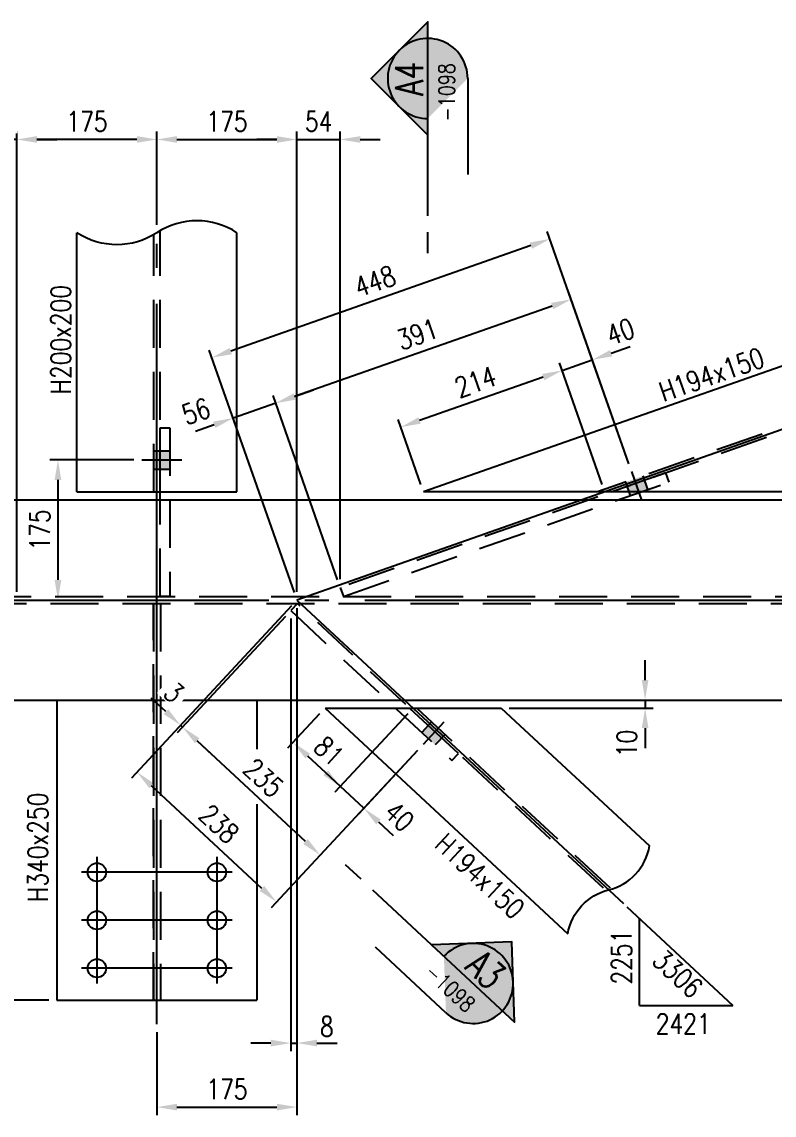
# Model space of a CAD drawing. Header units: millimetres. Extents: x 0 to 232280, y -26939 to 23794.
# Drawn here: x 96296 to 97236, y -23974 to -22609 of the extents above; entities that cross this region are included whole.
import ezdxf
from ezdxf.enums import TextEntityAlignment as Align

# ---------------------------------------------------------------- set-up
doc = ezdxf.new("R2010")
doc.units = ezdxf.units.MM
doc.header["$LTSCALE"] = 30
doc.linetypes.add('JNK-CENTER', pattern=[34, 30, -1.5, 1, -1.5])
doc.linetypes.add('JNK-HIDDEN', pattern=[3, 2, -1])
for name, color, linetype in [('CEN-R', 1, 'JNK-CENTER'), ('CON-C', 4, 'Continuous'), ('CON-G', 3, 'Continuous'), ('CON-W', 7, 'Continuous'), ('CON-Y', 2, 'Continuous'), ('Dim-W', 7, 'Continuous'), ('HID-Y', 2, 'JNK-HIDDEN'), ('TXT-Y', 2, 'Continuous')]:
    doc.layers.add(name, color=color, linetype=linetype)
doc.styles.add('SIMPLEX', font='simplex.shx', dxfattribs={"width": 0.8})
doc.dimstyles.new('DIM10', dxfattribs={"dimscale": 10, "dimtxt": 2.5, "dimasz": 2.5, "dimexe": 1, "dimexo": 1, "dimgap": 1, "dimtad": 1, "dimdec": 0, "dimdsep": 46, "dimtxsty": 'SIMPLEX', "dimcen": 0, "dimclrt": 2, "dimadec": 1, "dimazin": 2, "dimtfac": 1, "dimtdec": 0, "dimtix": 1, "dimtmove": 2, "dimatfit": 0, "dimfxl": 0.18, "dimtolj": 1, "dimtzin": 0, "dimarcsym": 0})
doc.dimstyles.new('DIM40', dxfattribs={"dimscale": 40, "dimtxt": 2.5, "dimasz": 2.5, "dimexe": 1, "dimexo": 1, "dimgap": 1, "dimtad": 1, "dimdec": 0, "dimdsep": 46, "dimtxsty": 'SIMPLEX', "dimcen": 0, "dimclrd": 7, "dimclre": 7, "dimclrt": 2, "dimadec": 1, "dimazin": 2, "dimtfac": 1, "dimtdec": 0, "dimtix": 1, "dimtmove": 2, "dimatfit": 2, "dimfxl": 1, "dimtolj": 1, "dimtzin": 0, "dimarcsym": 1})

# ---------------------------------------------------------------- blocks, each defined once
blk = doc.blocks.new('*D3316')
at = {"layer": 'DEFPOINTS', "color": 0, "transparency": 16777216}
for p in [(97008.7461023097, -23031.00311285475), (97057.70547807499, -23170.4509348865), (97024.27055725991, -23195.96771505342)]:
    blk.add_point(p, dxfattribs=at)
at = {"layer": 'Dim-W', "color": 7, "linetype": 'ByBlock', "lineweight": -2, "transparency": 16777216}
for p, q in [((97054.39277464882, -23161.01557606924), (97005.43339888354, -23021.56775403749)), ((97032.33449935284, -23022.72135428937), (97055.92289639598, -23014.43959572398)), ((97020.95785383377, -23186.53235623617), (96967.69196361452, -23034.81856774211)), ((96971.00466704067, -23044.25392655937), (97008.7461023097, -23031.00311285475)), ((96947.41626999753, -23052.53568512476), (96923.8278729544, -23060.81744369014))]:
    blk.add_line(p, q, dxfattribs=at)
at = {"layer": 'Dim-W', "color": 7, "transparency": 16777216}
blk.add_solid([(96946.0359769033, -23048.60428561757), (96948.79656309176, -23056.46708463194), (96971.00466704067, -23044.25392655937)], dxfattribs=at)
at = {"layer": 'Dim-W', "color": 2, "transparency": 16777216, "insert": (97043.84246435502, -22995.79490162119), "char_height": 25, "attachment_point": 5, "rotation": 19.34589825815614, "style": 'SIMPLEX', "bg_fill": 3, "box_fill_scale": 1.1, "bg_fill_color": 256, "bg_fill_true_color": 13158600, "bg_fill_transparency": 0}
blk.add_mtext('\\A1;40', dxfattribs=at)
at = {"layer": 'Dim-W', "color": 7, "transparency": 16777216}
blk.add_solid([(97030.95420625861, -23018.78995478218), (97033.71479244708, -23026.65275379655), (97008.7461023097, -23031.00311285475)], dxfattribs=at)
blk = doc.blocks.new('*D3317')
at = {"layer": 'DEFPOINTS', "color": 0, "transparency": 16777216}
for p in [(96533.48964751636, -23028.28818548325), (97057.70547807499, -23170.4509348865), (96639.75879255406, -23330.9677150534)]:
    blk.add_point(p, dxfattribs=at)
at = {"layer": 'Dim-W', "color": 7, "linetype": 'ByBlock', "lineweight": -2, "transparency": 16777216}
for p, q in [((97054.39277464882, -23161.01557606924), (96952.4301440648, -22870.6020129606)), ((96932.15445044782, -22888.31913034324), (96557.07804455949, -23020.00642691786)), ((96636.4460891279, -23321.53235623614), (96530.1769440902, -23018.852826666))]:
    blk.add_line(p, q, dxfattribs=at)
at = {"layer": 'Dim-W', "color": 7, "transparency": 16777216}
for points in [[(96930.77415735359, -22884.38773083606), (96933.53474354206, -22892.25052985044), (96955.74284749095, -22880.03737177786)], [(96555.69775146525, -23016.07502741068), (96558.45833765372, -23023.93782642506), (96533.48964751636, -23028.28818548325)]]:
    blk.add_solid(points, dxfattribs=at)
at = {"layer": 'Dim-W', "color": 2, "transparency": 16777216, "insert": (96737.1626647948, -22932.93322129173), "char_height": 25, "attachment_point": 5, "rotation": 19.34589825815614, "style": 'SIMPLEX', "bg_fill": 3, "box_fill_scale": 1.1, "bg_fill_color": 256, "bg_fill_true_color": 13158600, "bg_fill_transparency": 0}
blk.add_mtext('\\A1;448', dxfattribs=at)
blk = doc.blocks.new('*D3318')
at = {"layer": 'DEFPOINTS', "color": 0, "transparency": 16777216}
for p in [(96613.11951674304, -23085.11801779535), (97057.70547807499, -23170.4509348865), (96693.88084539937, -23315.14528447267)]:
    blk.add_point(p, dxfattribs=at)
at = {"layer": 'Dim-W', "color": 7, "linetype": 'ByBlock', "lineweight": -2, "transparency": 16777216}
for p, q in [((97054.39277464882, -23161.01557606924), (96978.93177147405, -22946.0848834987)), ((96958.65607785707, -22963.80200088134), (96636.70791378617, -23076.83625922997)), ((96690.56814197321, -23305.70992565542), (96609.80681331689, -23075.6826589781))]:
    blk.add_line(p, q, dxfattribs=at)
at = {"layer": 'Dim-W', "color": 7, "transparency": 16777216}
for points in [[(96957.27578476284, -22959.87060137415), (96960.0363709513, -22967.73340038853), (96982.2444749002, -22955.52024231595)], [(96635.32762069194, -23072.90485972278), (96638.0882068804, -23080.76765873716), (96613.11951674304, -23085.11801779535)]]:
    blk.add_solid(points, dxfattribs=at)
at = {"layer": 'Dim-W', "color": 2, "transparency": 16777216, "insert": (96790.22841311278, -22999.08957271684), "char_height": 25, "attachment_point": 5, "rotation": 19.34589825815614, "style": 'SIMPLEX', "bg_fill": 3, "box_fill_scale": 1.1, "bg_fill_color": 256, "bg_fill_true_color": 13158600, "bg_fill_transparency": 0}
blk.add_mtext('\\A1;391', dxfattribs=at)
blk = doc.blocks.new('*D3319')
at = {"layer": 'DEFPOINTS', "color": 0, "transparency": 16777216}
for p in [(96613.11951674352, -23085.11801779521), (96559.991274926, -23103.77105602111), (96559.991274926, -23103.77105602113)]:
    blk.add_point(p, dxfattribs=at)
at = {"layer": 'Dim-W', "color": 7, "linetype": 'ByBlock', "lineweight": -2, "transparency": 16777216}
for p, q in [((96636.70791378662, -23076.83625922974), (96660.29631082976, -23068.55450066436)), ((96613.11951674349, -23085.11801779512), (96559.991274926, -23103.77105602113)), ((96536.40287788287, -23112.05281458652), (96512.81448083972, -23120.3345731519))]:
    blk.add_line(p, q, dxfattribs=at)
at = {"layer": 'Dim-W', "color": 7, "transparency": 16777216}
blk.add_solid([(96635.3276206924, -23072.90485972256), (96638.08820688086, -23080.76765873693), (96613.11951674349, -23085.11801779512)], dxfattribs=at)
at = {"layer": 'Dim-W', "color": 2, "transparency": 16777216, "insert": (96513.5846819487, -23095.50788289962), "char_height": 25, "attachment_point": 5, "rotation": 19.34589825815614, "style": 'SIMPLEX', "bg_fill": 3, "box_fill_scale": 1.1, "bg_fill_color": 256, "bg_fill_true_color": 13158600, "bg_fill_transparency": 0}
blk.add_mtext('\\A1;56', dxfattribs=at)
at = {"layer": 'Dim-W', "color": 7, "transparency": 16777216}
blk.add_solid([(96535.02258478865, -23108.12141507933), (96537.7831709771, -23115.9842140937), (96559.991274926, -23103.77105602113)], dxfattribs=at)
blk = doc.blocks.new('*D3320')
at = {"layer": 'DEFPOINTS', "color": 0, "transparency": 16777216}
for p in [(96971.00466704095, -23044.2539265592), (96769.44875207078, -23115.01911768877), (96797.86936659386, -23195.96771505342)]:
    blk.add_point(p, dxfattribs=at)
at = {"layer": 'Dim-W', "color": 7, "linetype": 'ByBlock', "lineweight": -2, "transparency": 16777216}
for p, q in [((96967.69196361481, -23034.81856774195), (96967.69196361466, -23034.81856774155)), ((96947.41626999767, -23052.53568512419), (96793.03714911392, -23106.73735912338)), ((96794.5566631677, -23186.53235623617), (96766.13604864462, -23105.58375887151))]:
    blk.add_line(p, q, dxfattribs=at)
at = {"layer": 'Dim-W', "color": 7, "transparency": 16777216}
for points in [[(96946.03597690344, -23048.60428561701), (96948.7965630919, -23056.46708463139), (96971.00466704082, -23044.25392655881)], [(96791.65685601969, -23102.8059596162), (96794.41744220816, -23110.66875863058), (96769.44875207078, -23115.01911768877)]]:
    blk.add_solid(points, dxfattribs=at)
at = {"layer": 'Dim-W', "color": 2, "transparency": 16777216, "insert": (96862.77312684697, -23058.40696478497), "char_height": 25, "attachment_point": 5, "rotation": 19.34589825815614, "style": 'SIMPLEX', "bg_fill": 3, "box_fill_scale": 1.1, "bg_fill_color": 256, "bg_fill_true_color": 13158600, "bg_fill_transparency": 0}
blk.add_mtext('\\A1;214', dxfattribs=at)
blk = doc.blocks.new('*D3240')
at = {"layer": 'DEFPOINTS', "color": 0, "transparency": 16777216}
for p in [(95704.61562257164, -23330.9677150533), (95544.65086477238, -23830.96771505341), (96339.75879255406, -23830.96771505341)]:
    blk.add_point(p, dxfattribs=at)
at = {"layer": 'Dim-W', "color": 7, "linetype": 'ByBlock', "lineweight": -2, "transparency": 16777216}
for p, q in [((95694.61562257164, -23330.9677150533), (95534.65086477238, -23330.9677150533)), ((95544.65086477238, -23355.9677150533), (95544.65086477238, -23805.96771505341)), ((96329.75879255406, -23830.96771505341), (95534.65086477238, -23830.96771505341))]:
    blk.add_line(p, q, dxfattribs=at)
at = {"layer": 'Dim-W', "color": 7, "transparency": 16777216}
for points in [[(95540.48419810571, -23355.9677150533), (95548.81753143905, -23355.9677150533), (95544.65086477238, -23330.9677150533)], [(95540.48419810571, -23805.96771505341), (95548.81753143905, -23805.96771505341), (95544.65086477238, -23830.96771505341)]]:
    blk.add_solid(points, dxfattribs=at)
at = {"layer": 'Dim-W', "color": 2, "transparency": 16777216, "insert": (95522.15086477238, -23580.96771505334), "char_height": 25, "attachment_point": 5, "rotation": 90, "style": 'SIMPLEX', "bg_fill": 3, "box_fill_scale": 1.1, "bg_fill_color": 256, "bg_fill_true_color": 13158600, "bg_fill_transparency": 0}
blk.add_mtext('\\A1;500', dxfattribs=at)
blk = doc.blocks.new('*D3241')
at = {"layer": 'DEFPOINTS', "color": 0, "transparency": 16777216}
for p in [(96289.75879255414, -22755.74618091188), (96464.75879255409, -22872.20044934997), (96289.75879255414, -23330.96771505337)]:
    blk.add_point(p, dxfattribs=at)
at = {"layer": 'Dim-W', "color": 7, "linetype": 'ByBlock', "lineweight": -2, "transparency": 16777216}
for p, q in [((96289.75879255414, -23320.96771505337), (96289.75879255414, -22745.74618091188)), ((96464.75879255409, -22862.20044934997), (96464.75879255409, -22745.74618091188)), ((96439.75879255409, -22755.74618091188), (96314.75879255414, -22755.74618091188))]:
    blk.add_line(p, q, dxfattribs=at)
at = {"layer": 'Dim-W', "color": 7, "transparency": 16777216}
for points in [[(96314.75879255414, -22751.57951424521), (96314.75879255414, -22759.91284757855), (96289.75879255414, -22755.74618091188)], [(96439.75879255409, -22751.57951424521), (96439.75879255409, -22759.91284757855), (96464.75879255409, -22755.74618091188)]]:
    blk.add_solid(points, dxfattribs=at)
at = {"layer": 'Dim-W', "color": 2, "transparency": 16777216, "insert": (96377.25879255412, -22733.24618091188), "char_height": 25, "attachment_point": 5, "style": 'SIMPLEX', "bg_fill": 3, "box_fill_scale": 1.1, "bg_fill_color": 256, "bg_fill_true_color": 13158600, "bg_fill_transparency": 0}
blk.add_mtext('\\A1;175', dxfattribs=at)
blk = doc.blocks.new('*D3242')
at = {"layer": 'DEFPOINTS', "color": 0, "transparency": 16777216}
for p in [(96464.75879255409, -22755.74618091188), (96639.758792554, -22755.74618091188), (96639.758792554, -23330.96771505338)]:
    blk.add_point(p, dxfattribs=at)
at = {"layer": 'Dim-W', "color": 7, "linetype": 'ByBlock', "lineweight": -2, "transparency": 16777216}
for p, q in [((96639.758792554, -23320.96771505338), (96639.758792554, -22745.74618091188)), ((96489.75879255409, -22755.74618091188), (96614.758792554, -22755.74618091188))]:
    blk.add_line(p, q, dxfattribs=at)
at = {"layer": 'Dim-W', "color": 7, "transparency": 16777216}
for points in [[(96489.75879255409, -22751.57951424521), (96489.75879255409, -22759.91284757855), (96464.75879255409, -22755.74618091188)], [(96614.758792554, -22751.57951424521), (96614.758792554, -22759.91284757855), (96639.758792554, -22755.74618091188)]]:
    blk.add_solid(points, dxfattribs=at)
at = {"layer": 'Dim-W', "color": 2, "transparency": 16777216, "insert": (96552.25879255404, -22733.24618091188), "char_height": 25, "attachment_point": 5, "style": 'SIMPLEX', "bg_fill": 3, "box_fill_scale": 1.1, "bg_fill_color": 256, "bg_fill_true_color": 13158600, "bg_fill_transparency": 0}
blk.add_mtext('\\A1;175', dxfattribs=at)
blk = doc.blocks.new('*D3243')
at = {"layer": 'DEFPOINTS', "color": 0, "transparency": 16777216}
for p in [(96639.758792554, -22755.74618091188), (96693.88084539934, -22755.74618091188), (96693.88084539934, -23315.14528447266)]:
    blk.add_point(p, dxfattribs=at)
at = {"layer": 'Dim-W', "color": 7, "linetype": 'ByBlock', "lineweight": -2, "transparency": 16777216}
for p, q in [((96693.88084539934, -23305.14528447266), (96693.88084539934, -22745.74618091188)), ((96614.758792554, -22755.74618091188), (96589.758792554, -22755.74618091188)), ((96639.758792554, -22755.74618091188), (96693.88084539934, -22755.74618091188)), ((96718.88084539934, -22755.74618091188), (96743.88084539934, -22755.74618091188))]:
    blk.add_line(p, q, dxfattribs=at)
at = {"layer": 'Dim-W', "color": 7, "transparency": 16777216}
for points in [[(96614.758792554, -22751.57951424521), (96614.758792554, -22759.91284757855), (96639.758792554, -22755.74618091188)], [(96718.88084539934, -22751.57951424521), (96718.88084539934, -22759.91284757855), (96693.88084539934, -22755.74618091188)]]:
    blk.add_solid(points, dxfattribs=at)
at = {"layer": 'Dim-W', "color": 2, "transparency": 16777216, "insert": (96666.81981897667, -22733.24618091188), "char_height": 25, "attachment_point": 5, "style": 'SIMPLEX', "bg_fill": 3, "box_fill_scale": 1.1, "bg_fill_color": 256, "bg_fill_true_color": 13158600, "bg_fill_transparency": 0}
blk.add_mtext('\\A1;54', dxfattribs=at)
blk = doc.blocks.new('*D3244')
at = {"layer": 'DEFPOINTS', "color": 0, "transparency": 16777216}
for p in [(96251.16854041535, -22755.74618091188), (96289.75879255414, -22755.74618091188), (96251.16854041535, -23315.66192443625)]:
    blk.add_point(p, dxfattribs=at)
at = {"layer": 'Dim-W', "color": 7, "linetype": 'ByBlock', "lineweight": -2, "transparency": 16777216}
for p, q in [((96251.16854041535, -23305.66192443625), (96251.16854041535, -22745.74618091188)), ((96226.16854041535, -22755.74618091188), (96201.16854041535, -22755.74618091188)), ((96289.75879255414, -22755.74618091188), (96251.16854041535, -22755.74618091188)), ((96314.75879255414, -22755.74618091188), (96339.75879255414, -22755.74618091188))]:
    blk.add_line(p, q, dxfattribs=at)
at = {"layer": 'Dim-W', "color": 7, "transparency": 16777216}
for points in [[(96226.16854041535, -22751.57951424521), (96226.16854041535, -22759.91284757855), (96251.16854041535, -22755.74618091188)], [(96314.75879255414, -22751.57951424521), (96314.75879255414, -22759.91284757855), (96289.75879255414, -22755.74618091188)]]:
    blk.add_solid(points, dxfattribs=at)
at = {"layer": 'Dim-W', "color": 2, "transparency": 16777216, "insert": (96270.46366648475, -22733.24618091188), "char_height": 25, "attachment_point": 5, "style": 'SIMPLEX', "bg_fill": 3, "box_fill_scale": 1.1, "bg_fill_color": 256, "bg_fill_true_color": 13158600, "bg_fill_transparency": 0}
blk.add_mtext('\\A1;39', dxfattribs=at)
blk = doc.blocks.new('*D3245')
at = {"layer": 'DEFPOINTS', "color": 0, "transparency": 16777216}
for p in [(96784.95426123467, -23465.9677150534), (96797.22515873652, -23511.51357188471), (96693.95923197042, -23563.83487002826)]:
    blk.add_point(p, dxfattribs=at)
at = {"layer": 'Dim-W', "color": 7, "linetype": 'ByBlock', "lineweight": -2, "transparency": 16777216}
for p, q in [((96778.14499455733, -23473.29123110219), (96687.1499652931, -23571.15838607705)), ((96790.41589205919, -23518.8370879335), (96716.44402948825, -23598.39545278643)), ((96693.95923197042, -23563.83487002826), (96675.65044184847, -23546.8117033349)), ((96723.25329616558, -23591.07193673764), (96693.95923197042, -23563.83487002826)), ((96741.56208628755, -23608.09510343099), (96759.87087640952, -23625.11827012435))]:
    blk.add_line(p, q, dxfattribs=at)
at = {"layer": 'Dim-W', "color": 2, "transparency": 16777216, "insert": (96767.50216614656, -23601.4969614893), "char_height": 25, "attachment_point": 5, "rotation": 317.0839013647125, "style": 'SIMPLEX', "bg_fill": 3, "box_fill_scale": 1.1, "bg_fill_color": 256, "bg_fill_true_color": 13158600, "bg_fill_transparency": 0}
blk.add_mtext('\\A1;40', dxfattribs=at)
at = {"layer": 'Dim-W', "color": 7, "transparency": 16777216}
blk.add_solid([(96744.39928073646, -23605.04363841067), (96738.72489183866, -23611.14656845132), (96723.25329616558, -23591.07193673764)], dxfattribs=at)
blk = doc.blocks.new('_None')
blk = doc.blocks.new('*D3246')
at = {"layer": 'DEFPOINTS', "color": 0, "transparency": 16777216}
for p in [(96639.75879255403, -23330.96771505341), (96797.22515873652, -23511.51357188471), (96439.81549645237, -23546.01112680881)]:
    blk.add_point(p, dxfattribs=at)
at = {"layer": 'Dim-W', "color": 7, "linetype": 'ByBlock', "lineweight": -2, "transparency": 16777216}
for p, q in [((96632.9495258767, -23338.2912311022), (96433.00622977503, -23553.33464285759)), ((96790.41589205919, -23518.8370879335), (96607.49576265071, -23715.5717095671)), ((96595.99623920607, -23691.22502682496), (96458.12428657434, -23563.03429350216))]:
    blk.add_line(p, q, dxfattribs=at)
at = {"layer": 'Dim-W', "color": 7, "transparency": 16777216}
for points in [[(96460.96148102323, -23559.98282848184), (96455.28709212545, -23566.08575852249), (96439.81549645237, -23546.01112680881)], [(96598.83343365497, -23688.17356180464), (96593.15904475718, -23694.27649184529), (96614.30502932804, -23708.24819351832)]]:
    blk.add_solid(points, dxfattribs=at)
at = {"layer": 'Dim-W', "color": 2, "transparency": 16777216, "insert": (96542.38111291423, -23610.65174905379), "char_height": 25, "attachment_point": 5, "rotation": 317.0839013647125, "style": 'SIMPLEX', "bg_fill": 3, "box_fill_scale": 1.1, "bg_fill_color": 256, "bg_fill_true_color": 13158600, "bg_fill_transparency": 0}
blk.add_mtext('\\A1;238', dxfattribs=at)
blk = doc.blocks.new('*D3247')
at = {"layer": 'DEFPOINTS', "color": 0, "transparency": 16777216}
for p in [(96632.02176072734, -23344.25593431197), (96496.76649806034, -23489.72594360398), (96668.77916274697, -23649.66006512802)]:
    blk.add_point(p, dxfattribs=at)
at = {"layer": 'Dim-W', "color": 7, "linetype": 'ByBlock', "lineweight": -2, "transparency": 16777216}
for p, q in [((96625.21249405, -23351.57945036076), (96489.957231383, -23497.04945965277)), ((96650.4703726249, -23632.63689843478), (96515.0752881823, -23506.74911029734)), ((96661.96989606963, -23656.98358117681), (96661.96989606952, -23656.98358117692))]:
    blk.add_line(p, q, dxfattribs=at)
at = {"layer": 'Dim-W', "color": 7, "transparency": 16777216}
for points in [[(96517.91248263119, -23503.69764527701), (96512.23809373341, -23509.80057531766), (96496.76649806034, -23489.72594360398)], [(96653.30756707379, -23629.58543341445), (96647.63317817601, -23635.6883634551), (96668.77916274685, -23649.66006512813)]]:
    blk.add_solid(points, dxfattribs=at)
at = {"layer": 'Dim-W', "color": 2, "transparency": 16777216, "insert": (96598.09368042763, -23553.21509325629), "char_height": 25, "attachment_point": 5, "rotation": 317.0839013647125, "style": 'SIMPLEX', "bg_fill": 3, "box_fill_scale": 1.1, "bg_fill_color": 256, "bg_fill_true_color": 13158600, "bg_fill_transparency": 0}
blk.add_mtext('\\A1;235', dxfattribs=at)
blk = doc.blocks.new('*D3248')
at = {"layer": 'DEFPOINTS', "color": 0, "transparency": 16777216}
for p in [(96494.28962987117, -23487.42299841867), (96494.28962987117, -23487.42299841867), (96496.76649806043, -23489.72594360411)]:
    blk.add_point(p, dxfattribs=at)
at = {"layer": 'Dim-W', "color": 7, "linetype": 'ByBlock', "lineweight": -2, "transparency": 16777216}
for p, q in [((96475.98083974922, -23470.39983172531), (96457.67204962723, -23453.37666503195)), ((96496.76649806043, -23489.72594360413), (96494.28962987117, -23487.42299841867)), ((96515.07528818239, -23506.74911029748), (96533.38407830436, -23523.77227699084))]:
    blk.add_line(p, q, dxfattribs=at)
at = {"layer": 'Dim-W', "color": 7, "transparency": 16777216}
blk.add_solid([(96517.91248263128, -23503.69764527716), (96512.2380937335, -23509.80057531781), (96496.76649806043, -23489.72594360413)], dxfattribs=at)
at = {"layer": 'Dim-W', "color": 2, "transparency": 16777216, "insert": (96485.95320775396, -23446.30549232408), "char_height": 25, "attachment_point": 5, "rotation": 317.0839013647125, "style": 'SIMPLEX', "bg_fill": 3, "box_fill_scale": 1.1, "bg_fill_color": 256, "bg_fill_true_color": 13158600, "bg_fill_transparency": 0}
blk.add_mtext('\\A1;3', dxfattribs=at)
at = {"layer": 'Dim-W', "color": 7, "transparency": 16777216}
blk.add_solid([(96478.8180341981, -23467.34836670498), (96473.14364530033, -23473.45129674563), (96494.28962987117, -23487.42299841867)], dxfattribs=at)
blk = doc.blocks.new('*D3249')
at = {"layer": 'DEFPOINTS', "color": 0, "transparency": 16777216}
for p in [(96674.81024198275, -23465.96771505342), (96634.88471279855, -23508.90849966239), (96693.95923197054, -23563.83487002832)]:
    blk.add_point(p, dxfattribs=at)
at = {"layer": 'Dim-W', "color": 7, "linetype": 'ByBlock', "lineweight": -2, "transparency": 16777216}
for p, q in [((96668.0009753054, -23473.29123110221), (96628.0754461212, -23516.23201571118)), ((96675.6504418485, -23546.81170333506), (96653.19350292052, -23525.93166635574)), ((96687.14996529321, -23571.15838607711), (96687.14996529312, -23571.15838607721))]:
    blk.add_line(p, q, dxfattribs=at)
at = {"layer": 'Dim-W', "color": 7, "transparency": 16777216}
for points in [[(96656.03069736941, -23522.88020133541), (96650.35630847163, -23528.98313137607), (96634.88471279855, -23508.90849966239)], [(96678.48763629739, -23543.76023831474), (96672.81324739961, -23549.86316835539), (96693.95923197045, -23563.83487002842)]]:
    blk.add_solid(points, dxfattribs=at)
at = {"layer": 'Dim-W', "color": 2, "transparency": 16777216, "insert": (96679.74282240853, -23519.89377373563), "char_height": 25, "attachment_point": 5, "rotation": 317.0839013647125, "style": 'SIMPLEX', "bg_fill": 3, "box_fill_scale": 1.1, "bg_fill_color": 256, "bg_fill_true_color": 13158600, "bg_fill_transparency": 0}
blk.add_mtext('\\A1;81', dxfattribs=at)
blk = doc.blocks.new('*D3250')
at = {"layer": 'DEFPOINTS', "color": 0, "transparency": 16777216}
for p in [(97074.7547040547, -23455.9677150534), (96895.09828048668, -23465.9677150534), (97074.7547040547, -23465.9677150534)]:
    blk.add_point(p, dxfattribs=at)
at = {"layer": 'Dim-W', "color": 7, "linetype": 'ByBlock', "lineweight": -2, "transparency": 16777216}
for p, q in [((97074.7547040547, -23430.9677150534), (97074.7547040547, -23405.9677150534)), ((97074.7547040547, -23455.9677150534), (97074.7547040547, -23465.9677150534)), ((96905.09828048668, -23465.9677150534), (97084.7547040547, -23465.9677150534)), ((97074.7547040547, -23490.9677150534), (97074.7547040547, -23515.9677150534))]:
    blk.add_line(p, q, dxfattribs=at)
at = {"layer": 'Dim-W', "color": 7, "transparency": 16777216}
blk.add_solid([(97070.58803738804, -23430.9677150534), (97078.92137072138, -23430.9677150534), (97074.7547040547, -23455.9677150534)], dxfattribs=at)
at = {"layer": 'Dim-W', "color": 2, "transparency": 16777216, "insert": (97051.87849689476, -23510.11928845684), "char_height": 25, "attachment_point": 5, "rotation": 90, "style": 'SIMPLEX', "bg_fill": 3, "box_fill_scale": 1.1, "bg_fill_color": 256, "bg_fill_true_color": 13158600, "bg_fill_transparency": 0}
blk.add_mtext('\\A1;10', dxfattribs=at)
at = {"layer": 'Dim-W', "color": 7, "transparency": 16777216}
blk.add_solid([(97070.58803738804, -23490.9677150534), (97078.92137072138, -23490.9677150534), (97074.7547040547, -23465.9677150534)], dxfattribs=at)
blk = doc.blocks.new('*D3251')
at = {"layer": 'DEFPOINTS', "color": 0, "transparency": 16777216}
for p in [(96639.75879255403, -23330.9677150534), (96464.75879255412, -23860.96771505338), (96639.75879255403, -23964.3958095528)]:
    blk.add_point(p, dxfattribs=at)
at = {"layer": 'Dim-W', "color": 7, "linetype": 'ByBlock', "lineweight": -2, "transparency": 16777216}
for p, q in [((96639.75879255403, -23340.9677150534), (96639.75879255403, -23974.3958095528)), ((96464.75879255412, -23870.96771505338), (96464.75879255412, -23974.3958095528)), ((96489.75879255412, -23964.3958095528), (96614.75879255403, -23964.3958095528))]:
    blk.add_line(p, q, dxfattribs=at)
at = {"layer": 'Dim-W', "color": 7, "transparency": 16777216}
for points in [[(96489.75879255412, -23960.22914288614), (96489.75879255412, -23968.56247621947), (96464.75879255412, -23964.3958095528)], [(96614.75879255403, -23960.22914288614), (96614.75879255403, -23968.56247621947), (96639.75879255403, -23964.3958095528)]]:
    blk.add_solid(points, dxfattribs=at)
at = {"layer": 'Dim-W', "color": 2, "transparency": 16777216, "insert": (96552.25879255407, -23941.8958095528), "char_height": 25, "attachment_point": 5, "style": 'SIMPLEX', "bg_fill": 3, "box_fill_scale": 1.1, "bg_fill_color": 256, "bg_fill_true_color": 13158600, "bg_fill_transparency": 0}
blk.add_mtext('\\A1;175', dxfattribs=at)
blk = doc.blocks.new('*D3252')
at = {"layer": 'DEFPOINTS', "color": 0, "transparency": 16777216}
for p in [(96632.02176072734, -23344.25593431197), (96639.75879255403, -23884.3958095528), (96639.75879255403, -23884.3958095528)]:
    blk.add_point(p, dxfattribs=at)
at = {"layer": 'Dim-W', "color": 7, "linetype": 'ByBlock', "lineweight": -2, "transparency": 16777216}
for p, q in [((96632.02176072734, -23354.25593431197), (96632.02176072734, -23894.3958095528)), ((96607.02176072734, -23884.3958095528), (96582.02176072734, -23884.3958095528)), ((96632.02176072734, -23884.3958095528), (96639.75879255403, -23884.3958095528)), ((96664.75879255403, -23884.3958095528), (96689.75879255403, -23884.3958095528))]:
    blk.add_line(p, q, dxfattribs=at)
at = {"layer": 'Dim-W', "color": 7, "transparency": 16777216}
blk.add_solid([(96607.02176072734, -23880.22914288614), (96607.02176072734, -23888.56247621947), (96632.02176072734, -23884.3958095528)], dxfattribs=at)
at = {"layer": 'Dim-W', "color": 2, "transparency": 16777216, "insert": (96677.04764189609, -23863.71015948774), "char_height": 25, "attachment_point": 5, "style": 'SIMPLEX', "bg_fill": 3, "box_fill_scale": 1.1, "bg_fill_color": 256, "bg_fill_true_color": 13158600, "bg_fill_transparency": 0}
blk.add_mtext('\\A1;8', dxfattribs=at)
at = {"layer": 'Dim-W', "color": 7, "transparency": 16777216}
blk.add_solid([(96664.75879255403, -23880.22914288614), (96664.75879255403, -23888.56247621947), (96639.75879255403, -23884.3958095528)], dxfattribs=at)
blk = doc.blocks.new('*D3260')
at = {"layer": 'DEFPOINTS', "color": 0, "transparency": 16777216}
for p in [(96445.75879233016, -23155.96771505269), (96341.0657783942, -23330.9677150534), (96341.0657783942, -23330.9677150534)]:
    blk.add_point(p, dxfattribs=at)
at = {"layer": 'Dim-W', "color": 0, "lineweight": -2, "transparency": 16777216}
for p, q in [((96435.75879233016, -23155.96771505269), (96331.0657783942, -23155.96771505269)), ((96341.0657783942, -23180.96771505269), (96341.0657783942, -23305.9677150534))]:
    blk.add_line(p, q, dxfattribs=at)
at = {"layer": 'Dim-W', "color": 0, "transparency": 16777216}
for points in [[(96336.89911172753, -23180.96771505269), (96345.23244506087, -23180.96771505269), (96341.0657783942, -23155.96771505269)], [(96336.89911172753, -23305.9677150534), (96345.23244506087, -23305.9677150534), (96341.0657783942, -23330.9677150534)]]:
    blk.add_solid(points, dxfattribs=at)
at = {"layer": 'Dim-W', "color": 2, "transparency": 16777216, "insert": (96318.5657783942, -23243.46771505303), "char_height": 25, "attachment_point": 5, "rotation": 90, "style": 'SIMPLEX', "bg_fill": 3, "box_fill_scale": 1.1, "bg_fill_color": 256, "bg_fill_true_color": 13158600, "bg_fill_transparency": 0}
blk.add_mtext('\\A1;175', dxfattribs=at)
blk = doc.blocks.new('SECMARK1')
at = {"layer": 'CON-Y'}
h = blk.add_hatch(color=256, dxfattribs=at)
edge = h.paths.add_edge_path()
edge.add_line((21.82666666666668, 7.071067811865485), (18.29113276073393, 3.535533905932776))
edge.add_arc((21.82666666666668, 4.707345624410664e-14), 5.000000000000002, 44.99999999999977, 135.0000000000001, ccw=False)
edge.add_line((25.36220057259943, 3.535533905932773), (21.82666666666668, 7.071067811865485))
h = blk.add_hatch(color=256, dxfattribs=at)
edge = h.paths.add_edge_path()
edge.add_line((14.75559885480128, 4.707345624410664e-14), (16.82666666666668, 1.689559442740931e-14))
edge.add_arc((21.82666666666668, 4.618527782440651e-14), 5, 135.0000000000001, 180.0000000000003, ccw=False)
edge.add_line((18.29113276073393, 3.535533905932776), (14.75559885480128, 4.707345624410664e-14))
edge = h.paths.add_edge_path()
edge.add_arc((21.82666666666668, 4.736951571734001e-14), 5, 270, 540.0000000000005)
h = blk.add_hatch(color=256, dxfattribs=at)
edge = h.paths.add_edge_path()
edge.add_line((26.82666666666668, 4.332076805060308e-14), (28.89773447853207, 4.736951571734001e-14))
edge.add_line((28.89773447853207, 4.736951571734001e-14), (25.36220057259943, 3.535533905932773))
edge.add_arc((21.82666666666668, 4.951594689828198e-14), 5, -1.1368683772161603e-13, 44.999999999999716, ccw=False)
at = {"layer": 'CON-C'}
blk.add_line((0, 0), (2.633333333333307, 0), dxfattribs=at)
blk.add_lwpolyline([(4.666666666666639, 0), (28.89773447853207, 4.736951571734001e-14), (21.82666666666668, 7.071067811865485), (14.75559885480128, 4.736951571734001e-14)], dxfattribs=at)
at = {"layer": 'CON-Y'}
blk.add_line((21.82666666666668, -4.999999999999953), (9.823333333333341, -4.999999999999953), dxfattribs=at)
blk.add_arc((21.82666666666668, 4.736951571734001e-14), 5, 270, 180.0000000000004, dxfattribs=at)
at = {"layer": 'CON-C', "style": 'SIMPLEX', "width": 0.8}
blk.add_attdef('TAG', text='', height=3.5, dxfattribs=at).set_placement((21.80333333333334, 0.5800000000000568), align=Align.CENTER)
at = {"layer": 'CON-Y', "style": 'SIMPLEX', "width": 0.8}
blk.add_attdef('H0000-0000', text='', height=2, dxfattribs=at).set_placement((24.66333333333334, -3.379999999999943), align=Align.RIGHT)

msp = doc.modelspace()

# ---------------------------------------------------------------- hatches: boundary and pattern name
at = {"layer": 'CON-W'}
h = msp.add_hatch(color=256, dxfattribs=at)
h.paths.add_polyline_path([(96468.75879233016, -23167.96771505269), (96480.75879233016, -23167.96771505269), (96480.75879233016, -23155.96771505269), (96468.75879233016, -23155.96771505269)])
h.paths.add_polyline_path([(96464.75879231279, -23167.96771505269), (96468.75879233016, -23167.96771505269), (96468.75879233016, -23155.96771505269), (96464.75879230537, -23155.96771505268)])
h.paths.add_polyline_path([(96460.75879233019, -23167.96771505269), (96464.75879231279, -23167.96771505269), (96464.75879230534, -23155.96771505269), (96460.75879233019, -23155.96771505269)])
h.paths.add_polyline_path([(96460.75879233019, -23155.96771505269), (96464.75879230537, -23155.96771505269), (96464.75879229855, -23144.96771505269), (96460.75879233019, -23144.96771505269)])
h.paths.add_polyline_path([(96464.75879230534, -23155.96771505269), (96468.75879233016, -23155.96771505269), (96468.75879233016, -23144.96771505269), (96464.75879229853, -23144.96771505269)])
h.paths.add_polyline_path([(96468.75879233016, -23155.96771505269), (96480.75879233016, -23155.96771505269), (96480.75879233016, -23144.96771505269), (96468.75879233016, -23144.96771505269)])
at = {"layer": 'Dim-W'}
h = msp.add_hatch(color=256, dxfattribs=at)
h.paths.add_polyline_path([(96807.86906197693, -23483.17707026916), (96805.82628197374, -23485.3741250838), (96814.24832542983, -23493.20478176273), (96816.29110543305, -23491.0077269481)])
h.paths.add_polyline_path([(96816.29110543305, -23491.0077269481), (96814.24832542983, -23493.20478176273), (96822.67036888594, -23501.03543844166), (96824.71314888913, -23498.83838362702)])
h.paths.add_polyline_path([(96820.62758888275, -23503.2324932563), (96822.67036888594, -23501.03543844166), (96814.24832542983, -23493.20478176273), (96812.20554542664, -23495.40183657737)])
h.paths.add_polyline_path([(96812.20554542664, -23495.40183657737), (96814.24832542983, -23493.20478176273), (96805.82628197374, -23485.3741250838), (96803.78350197052, -23487.57117989843)])
h.paths.add_polyline_path([(96804.03442541385, -23504.1900558359), (96812.20554542664, -23495.40183657737), (96803.78350197052, -23487.57117989843), (96795.61238195773, -23496.35939915695)])
h.paths.add_polyline_path([(96804.03442541385, -23504.1900558359), (96812.45646886999, -23512.02071251485), (96820.62758888275, -23503.2324932563), (96812.20554542664, -23495.40183657737)])

# ---------------------------------------------------------------- linework, layer by layer
at = {"layer": 'CEN-R'}
for p, q in [((96464.75879255412, -23860.96771505338), (96464.75879255412, -22872.20044935008)), ((97484.45640385582, -23034.39895437328), (96639.75879255406, -23330.96771505339)), ((96445.75879233016, -23155.96771505269), (96495.75879233016, -23155.96771505269)), ((96823.10037211035, -23483.68421089932), (96797.22515873652, -23511.51357188471)), ((96389.75879255417, -23651.80104838669), (96389.75879255417, -23810.13438172004)), ((96539.75879255417, -23651.80104838669), (96539.75879255417, -23810.13438172004)), ((96558.92545922086, -23670.96771505338), (96370.59212588752, -23670.96771505338)), ((96558.92545922086, -23730.96771505338), (96370.59212588752, -23730.96771505338)), ((96558.92545922086, -23790.96771505338), (96370.59212588752, -23790.96771505338))]:
    msp.add_line(p, q, dxfattribs=at)
at = {"layer": 'CON-G'}
for p, q in [((96364.75879255414, -23195.96771505344), (96364.75879255414, -22872.20044934995)), ((95704.61562257164, -23455.9677150534), (97383.40762281389, -23455.9677150534)), ((96339.75879255406, -23455.9677150534), (96339.75879255406, -23830.96771505341)), ((96589.75879255414, -23455.9677150534), (96589.75879255414, -23517.36661093424)), ((96674.81024198275, -23465.9677150534), (96895.09828048668, -23465.9677150534)), ((96674.81024198275, -23465.9677150534), (96978.10095997367, -23747.96168704744)), ((96895.09828048668, -23465.9677150534), (97080.23996013374, -23638.10894631549)), ((96589.75879255414, -23585.97545280966), (96589.75879255414, -23830.96771505341)), ((96339.75879255406, -23830.96771505338), (96589.75879255414, -23830.96771505338))]:
    msp.add_line(p, q, dxfattribs=at)
for centre in [(96389.75879255417, -23670.96771505338), (96539.75879255417, -23670.96771505338), (96389.75879255417, -23730.96771505338), (96539.75879255417, -23730.96771505338), (96389.75879255417, -23790.96771505338), (96539.75879255417, -23790.96771505338)]:
    msp.add_circle(centre, 11.5, dxfattribs=at)
at = {"layer": 'CON-W'}
for p, q in [((97052.01807891732, -23714.27860047412), (97184.4072160087, -23837.37151563013)), ((97067.71986659776, -23837.37151563013), (97067.71986659776, -23728.87782561609)), ((97067.71986659776, -23837.37151563013), (97184.4072160087, -23837.37151563013))]:
    msp.add_line(p, q, dxfattribs=at)
msp.add_lwpolyline([(96978.1009599737, -23747.96168704741, -0.2992863225903411), (97029.17046005375, -23693.03531668147, 0.2992863225907001), (97080.23996013374, -23638.10894631552)], format="xyb", dxfattribs=at)
at = {"layer": 'HID-Y'}
for p, q in [((96468.75879255414, -23195.96771505344), (96468.75879255414, -22869.71636096847)), ((96460.75879255414, -23195.96771505344), (96460.75879255414, -22874.68453773166)), ((96480.75879233016, -23144.96771505269), (96460.75879233016, -23144.96771505269)), ((96480.75879233016, -23167.96771505269), (96460.75879233016, -23167.96771505269)), ((96460.2587925542, -23830.96771505335), (96460.2587925542, -23335.4677150534)), ((96460.25879255417, -23335.4677150534), (96460.25879255417, -23830.9677150534)), ((96469.25879255414, -23335.4677150534), (96469.25879255414, -23830.9677150534)), ((96780.54850046462, -23465.9677150534), (97025.76326046581, -23693.96375997809)), ((96789.36002200475, -23465.9677150534), (97032.5776596416, -23692.10687338487)), ((96807.86906197693, -23483.17707026916), (96795.61238195773, -23496.35939915694)), ((96824.71314888913, -23498.83838362703), (96812.45646886999, -23512.02071251484))]:
    msp.add_line(p, q, dxfattribs=at)
msp.add_lwpolyline([(96480.75879233016, -23326.46771505344), (96468.75879233016, -23326.46771505344), (96468.75879233016, -23115.96771505269), (96480.75879233016, -23115.96771505269)], close=True, dxfattribs=at)

# ---------------------------------------------------------------- texts
at = {"layer": 'CON-Y', "style": 'SIMPLEX', "width": 0.8}
for s, rotation, p in [('2251', 90, (97057.91392949203, -23811.30238830444)), ('3306', 317.0839013648864, (97082.035408274, -23783.53458487935))]:
    msp.add_text(s, height=25, rotation=rotation, dxfattribs=at).set_placement(p)
msp.add_text('2421', height=25, dxfattribs=at).set_placement((97088.03401333731, -23872.80594719874))
at = {"layer": 'TXT-Y', "style": 'SIMPLEX', "width": 0.8}
for s, height, rotation, p in [('H200x200', 25, 90, (96357.10921620385, -23073.76084423243)), ('H194x150', 25, 19.3458982583228, (97097.6011787605, -23083.83334286909)), ('H194x150', 24.99999999999999, 317.0839013606362, (96809.77573255097, -23638.52834279788))]:
    msp.add_text(s, height=height, rotation=rotation, dxfattribs=at).set_placement(p)

# ---------------------------------------------------------------- next in the draw order: dimensions: what is measured, and where the dimension line sits
at = {"layer": 'Dim-W'}
dim = msp.add_linear_dim(base=(97008.7461023097, -23031.00311285475), p1=(97024.27055725991, -23195.96771505342), p2=(97057.70547807499, -23170.45093488649), angle=199.3458982581561, dimstyle='DIM40', override={"dimscale": 10, "dimtix": 0, "dimtfill": 1}, dxfattribs=at)
dim.commit()
dim.dimension.update_dxf_attribs({"geometry": '*D3316', "text_midpoint": (97043.84246435502, -22995.79490162119), "dimtype": 160})

# ---------------------------------------------------------------- next in the draw order: linework, layer by layer
at = {"layer": 'HID-Y'}
msp.add_line((97071.86884414099, -23176.07668476368), (97077.83171030806, -23193.06033063473), dxfattribs=at)

# ---------------------------------------------------------------- next in the draw order: dimensions: what is measured, and where the dimension line sits
at = {"layer": 'Dim-W'}
dim = msp.add_linear_dim(base=(96533.48964751636, -23028.28818548325), p1=(97057.70547807499, -23170.45093488649), p2=(96639.75879255406, -23330.96771505339), angle=199.3458982581561, dimstyle='DIM40', override={"dimscale": 10, "dimtix": 0, "dimtfill": 1}, dxfattribs=at)
dim.commit()
dim.dimension.update_dxf_attribs({"geometry": '*D3317', "text_midpoint": (96737.1626647948, -22932.93322129173)})

# ---------------------------------------------------------------- next in the draw order: linework, layer by layer
at = {"layer": 'CEN-R'}
for p, q in [((95704.61562257158, -23330.9677150534), (97383.40762281386, -23330.9677150534)), ((96639.75879255409, -23330.9677150534), (97047.55993999554, -23710.13350724285))]:
    msp.add_line(p, q, dxfattribs=at)
at = {"layer": 'CON-G'}
msp.add_line((96364.75879255414, -23195.96771505344), (96564.75879255417, -23195.96771505344), dxfattribs=at)
at = {"layer": 'CON-W'}
for points in [[(96564.7587925542, -22872.20044935004, 0.2992863225903411), (96464.7587925542, -22872.20044935003, -0.2992863225907001), (96364.7587925542, -22872.20044935)], [(96564.75879255409, -22872.20044934998, 0.2992863225903411), (96464.75879255409, -22872.20044934997, -0.2992863225907001), (96364.75879255409, -22872.20044934994)]]:
    msp.add_lwpolyline(points, format="xyb", dxfattribs=at)
at = {"layer": 'HID-Y'}
for p, q in [((95701.8050942797, -23335.4677150534), (97380.59709452197, -23335.4677150534)), ((95707.42615086347, -23326.4677150534), (97386.21815110574, -23326.4677150534))]:
    msp.add_line(p, q, dxfattribs=at)
msp.add_lwpolyline([(96640.1928807401, -23335.4677150534), (96632.02176072734, -23344.25593431197), (96833.32848960895, -23531.42712254518), (96841.49960962177, -23522.63890328668)], close=True, dxfattribs=at)

# ---------------------------------------------------------------- next in the draw order: dimensions: what is measured, and where the dimension line sits
at = {"layer": 'Dim-W'}
dim = msp.add_linear_dim(base=(96613.11951674304, -23085.11801779535), p1=(97057.70547807499, -23170.45093488649), p2=(96693.88084539937, -23315.14528447267), angle=199.3458982581561, dimstyle='DIM40', override={"dimscale": 10, "dimtix": 0, "dimtfill": 1}, dxfattribs=at)
dim.commit()
dim.dimension.update_dxf_attribs({"geometry": '*D3318', "text_midpoint": (96790.22841311278, -22999.08957271684)})

# ---------------------------------------------------------------- next in the draw order: hatches: boundary and pattern name
h = msp.add_hatch(color=256)
h.paths.add_polyline_path([(97056.13038502834, -23200.67954851485), (97054.4760857957, -23195.96771505341), (97066.66428152064, -23195.96771505341), (97066.98104766817, -23196.8699395748)])
h.paths.add_polyline_path([(97066.66428152064, -23195.96771505341), (97054.4760857957, -23195.96771505341), (97052.15514091696, -23189.3571179341), (97063.00580355679, -23185.54750899405)])
h.paths.add_polyline_path([(97077.83171030806, -23193.06033063474), (97069.55079539321, -23195.96771505341), (97066.66428152064, -23195.96771505341), (97063.00580355679, -23185.54750899405), (97073.85646619665, -23181.73790005399)])
h.paths.add_polyline_path([(97063.00580355679, -23185.54750899405), (97052.15514091696, -23189.3571179341), (97051.16132988912, -23186.52651028892), (97062.01199252895, -23182.71690134887)])
h.paths.add_polyline_path([(97063.00580355679, -23185.54750899405), (97062.01199252895, -23182.71690134887), (97072.86265516884, -23178.90729240881), (97073.85646619665, -23181.73790005399)])
h.paths.add_polyline_path([(97062.01199252895, -23182.71690134887), (97061.0181815011, -23179.88629370368), (97071.86884414096, -23176.07668476362), (97072.86265516884, -23178.90729240881)])
h.paths.add_polyline_path([(97062.01199252895, -23182.71690134887), (97051.16132988912, -23186.52651028892), (97050.16751886127, -23183.69590264374), (97061.0181815011, -23179.88629370368)])

# ---------------------------------------------------------------- next in the draw order: linework, layer by layer
at = {"layer": 'CEN-R'}
msp.add_line((97057.70547807502, -23170.45093488649), (97070.29375109432, -23206.30529839205), dxfattribs=at)
at = {"layer": 'CON-G'}
msp.add_line((95704.6156225717, -23205.9677150534), (97383.40762281397, -23205.9677150534), dxfattribs=at)
at = {"layer": 'HID-Y'}
for p, q in [((97390.81582888568, -23064.09612423779), (97015.21450963325, -23195.96771505341)), ((97396.3191907235, -23068.52298231427), (97033.32660488656, -23195.96771505341)), ((97050.16751886127, -23183.6959026438), (97056.13038502834, -23200.67954851485))]:
    msp.add_line(p, q, dxfattribs=at)

# ---------------------------------------------------------------- next in the draw order: dimensions: what is measured, and where the dimension line sits
at = {"layer": 'Dim-W'}
for base, p1, p2, angle, picture, middle in [((96769.44875207078, -23115.01911768877), (96971.00466704095, -23044.2539265592), (96797.86936659386, -23195.96771505343), 199.3458982581561, '*D3320', (96862.77312684697, -23058.40696478497)), ((95544.65086477238, -23830.96771505341), (95704.61562257164, -23330.9677150533), (96339.75879255406, -23830.96771505341), 90, '*D3240', (95522.15086477238, -23580.96771505334))]:
    dim = msp.add_linear_dim(base=base, p1=p1, p2=p2, angle=angle, dimstyle='DIM40', override={"dimscale": 10, "dimtix": 0, "dimtfill": 1}, dxfattribs=at)
    dim.commit()
    dim.dimension.update_dxf_attribs({"geometry": picture, "text_midpoint": middle})
for base, p1, p2, angle, override, picture, middle in [((96559.991274926, -23103.77105602113), (96613.11951674352, -23085.11801779522), (96559.991274926, -23103.77105602112), 199.3458982581561, {"dimscale": 10, "dimtix": 0, "dimtfill": 1}, '*D3319', (96513.5846819487, -23095.50788289962)), ((97074.7547040547, -23465.9677150534), (97074.7547040547, -23455.9677150534), (96895.09828048668, -23465.9677150534), 90, {"dimscale": 10, "dimtix": 0, "dimtfill": 1}, '*D3250', (97051.87849689476, -23510.11928845684)), ((96693.95923197042, -23563.83487002826), (96797.22515873652, -23511.51357188471), (96784.95426123467, -23465.9677150534), 317.0839013647125, {"dimscale": 10, "dimblk2": 'None', "dimsah": 1, "dimtix": 0, "dimtfill": 1}, '*D3245', (96767.50216614656, -23601.4969614893))]:
    dim = msp.add_linear_dim(base=base, p1=p1, p2=p2, angle=angle, dimstyle='DIM40', override=override, dxfattribs=at)
    dim.commit()
    dim.dimension.update_dxf_attribs({"geometry": picture, "text_midpoint": middle, "dimtype": 160})

# ---------------------------------------------------------------- next in the draw order: linework, layer by layer
at = {"layer": 'CON-G'}
for p, q in [((96564.75879255417, -23195.96771505344), (96564.75879255417, -22872.20044935002)), ((97368.7222341086, -22995.54436214652), (96797.86936659389, -23195.96771505341)), ((97250.6717479259, -23195.96771505341), (96797.86936659389, -23195.96771505341))]:
    msp.add_line(p, q, dxfattribs=at)
at = {"layer": 'HID-Y'}
msp.add_lwpolyline([(96693.88084539937, -23315.14528447267), (96697.85608951075, -23326.46771505341), (97104.72248293716, -23183.61912587029), (97100.74723882577, -23172.29669528953)], close=True, dxfattribs=at)

# ---------------------------------------------------------------- next in the draw order: texts
at = {"layer": 'TXT-Y', "style": 'SIMPLEX', "width": 0.8}
msp.add_text('H340x250', height=25, rotation=90, dxfattribs=at).set_placement((96328.51620967826, -23707.88363632321))

# ---------------------------------------------------------------- next in the draw order: dimensions: what is measured, and where the dimension line sits
at = {"layer": 'Dim-W'}
dim = msp.add_linear_dim(base=(96289.75879255414, -22755.74618091188), p1=(96464.75879255409, -22872.20044934997), p2=(96289.75879255414, -23330.96771505337), angle=180, dimstyle='DIM40', override={"dimscale": 10, "dimtix": 0, "dimtfill": 1}, dxfattribs=at)
dim.commit()
dim.dimension.update_dxf_attribs({"geometry": '*D3241', "text_midpoint": (96377.25879255412, -22733.24618091188)})

# ---------------------------------------------------------------- next in the draw order: dimensions: what is measured, and where the dimension line sits
for base, p1, p2, override, picture, middle in [((96251.16854041535, -22755.74618091188), (96289.75879255414, -22755.74618091188), (96251.16854041535, -23315.66192443625), {"dimscale": 10, "dimtfill": 1}, '*D3244', (96270.46366648475, -22733.24618091188)), ((96639.758792554, -22755.74618091188), (96464.75879255409, -22755.74618091188), (96639.758792554, -23330.96771505338), {"dimscale": 10, "dimtix": 0, "dimtfill": 1}, '*D3242', (96552.25879255404, -22733.24618091188))]:
    dim = msp.add_linear_dim(base=base, p1=p1, p2=p2, angle=180, dimstyle='DIM40', override=override, dxfattribs=at)
    dim.commit()
    dim.dimension.update_dxf_attribs({"geometry": picture, "text_midpoint": middle})

# ---------------------------------------------------------------- next in the draw order: dimensions: what is measured, and where the dimension line sits
for base, p1, p2, angle, override, picture, middle in [((96693.88084539934, -22755.74618091188), (96639.758792554, -22755.74618091188), (96693.88084539934, -23315.14528447266), 180, {"dimscale": 10, "dimtfill": 1}, '*D3243', (96666.81981897667, -22733.24618091188)), ((96439.81549645237, -23546.01112680881), (96797.22515873652, -23511.51357188471), (96639.75879255403, -23330.9677150534), 317.0839013647125, {"dimscale": 10, "dimtix": 0, "dimtfill": 1}, '*D3246', (96542.38111291423, -23610.65174905379))]:
    dim = msp.add_linear_dim(base=base, p1=p1, p2=p2, angle=angle, dimstyle='DIM40', override=override, dxfattribs=at)
    dim.commit()
    dim.dimension.update_dxf_attribs({"geometry": picture, "text_midpoint": middle})

# ---------------------------------------------------------------- next in the draw order: block references
at = {"layer": 'CON-W'}
ref = msp.add_blockref('SECMARK1', (96803.08904573353, -22897.82381759314), dxfattribs=dict(at, xscale=10, yscale=10, zscale=10, rotation=90.00000000000061))
ref.add_attrib('H0000-0000', '-1098', dxfattribs={"layer": 'CON-Y', "height": 20, "rotation": 90.00000000041686, "style": 'SIMPLEX', "width": 0.8}).set_placement((96836.88904573297, -22660.51373566061), align=Align.RIGHT)
ref.add_attrib('TAG', 'A4', dxfattribs={"layer": 'CON-C', "height": 35, "rotation": 90.00000000041686, "style": 'SIMPLEX', "width": 0.75}).set_placement((96797.28904573349, -22679.79048425983), align=Align.CENTER)

# ---------------------------------------------------------------- next in the draw order: dimensions: what is measured, and where the dimension line sits
at = {"layer": 'Dim-W'}
for base, p1, p2, angle, dimstyle, override, picture, middle in [((96341.0657783942, -23330.9677150534), (96445.75879233016, -23155.96771505269), (96341.0657783942, -23330.9677150534), 90, 'DIM10', {"dimtix": 0, "dimatfit": 2, "dimtfill": 1}, '*D3260', (96318.5657783942, -23243.46771505303)), ((96496.76649806034, -23489.72594360398), (96668.77916274697, -23649.66006512802), (96632.02176072734, -23344.25593431197), 317.0839013647125, 'DIM40', {"dimscale": 10, "dimtix": 0, "dimtfill": 1}, '*D3247', (96598.09368042763, -23553.21509325629))]:
    dim = msp.add_linear_dim(base=base, p1=p1, p2=p2, angle=angle, dimstyle=dimstyle, override=override, dxfattribs=at)
    dim.commit()
    dim.dimension.update_dxf_attribs({"geometry": picture, "text_midpoint": middle})

# ---------------------------------------------------------------- next in the draw order: dimensions: what is measured, and where the dimension line sits
dim = msp.add_linear_dim(base=(96494.28962987117, -23487.42299841867), p1=(96496.76649806043, -23489.72594360411), p2=(96494.28962987117, -23487.42299841866), angle=317.0839013647125, dimstyle='DIM40', override={"dimscale": 10, "dimtix": 0, "dimtfill": 1}, dxfattribs=at)
dim.commit()
dim.dimension.update_dxf_attribs({"geometry": '*D3248', "text_midpoint": (96485.95320775396, -23446.30549232408), "dimtype": 160})
dim = msp.add_linear_dim(base=(96634.88471279855, -23508.90849966239), p1=(96693.95923197054, -23563.83487002832), p2=(96674.81024198275, -23465.96771505343), angle=317.0839013647125, dimstyle='DIM40', override={"dimscale": 10, "dimtix": 0, "dimtfill": 1}, dxfattribs=at)
dim.commit()
dim.dimension.update_dxf_attribs({"geometry": '*D3249', "text_midpoint": (96679.74282240853, -23519.89377373563)})

# ---------------------------------------------------------------- next in the draw order: dimensions: what is measured, and where the dimension line sits
dim = msp.add_linear_dim(base=(96639.75879255403, -23964.3958095528), p1=(96464.75879255412, -23860.96771505338), p2=(96639.75879255403, -23330.9677150534), dimstyle='DIM40', override={"dimscale": 10, "dimtix": 0, "dimtfill": 1}, dxfattribs=at)
dim.commit()
dim.dimension.update_dxf_attribs({"geometry": '*D3251', "text_midpoint": (96552.25879255407, -23941.8958095528)})

# ---------------------------------------------------------------- next in the draw order: dimensions: what is measured, and where the dimension line sits
dim = msp.add_linear_dim(base=(96639.75879255403, -23884.3958095528), p1=(96632.02176072734, -23344.25593431197), p2=(96639.75879255403, -23884.3958095528), dimstyle='DIM40', override={"dimscale": 10, "dimtix": 0, "dimtfill": 1}, dxfattribs=at)
dim.commit()
dim.dimension.update_dxf_attribs({"geometry": '*D3252', "text_midpoint": (96677.04764189609, -23863.71015948774), "dimtype": 160})

# ---------------------------------------------------------------- next in the draw order: block references
at = {"layer": 'CON-W'}
ref = msp.add_blockref('SECMARK1', (96700.08988485686, -23661.29394948909), dxfattribs=dict(at, xscale=9.999999999999996, yscale=9.999999999999996, zscale=9.999999999999996, rotation=317.0839013647331))
ref.add_attrib('H0000-0000', '-1098', dxfattribs={"layer": 'CON-Y', "height": 20, "rotation": 317.0839013647302, "style": 'SIMPLEX', "width": 0.8}).set_placement((96850.86898284487, -23847.63819704384), align=Align.RIGHT)
ref.add_attrib('TAG', 'A3', dxfattribs={"layer": 'CON-C', "height": 34.99999999999999, "rotation": 317.0839013647302, "style": 'SIMPLEX', "width": 0.75}).set_placement((96863.71632111349, -23805.51102130238), align=Align.CENTER)

doc.saveas('drawing.dxf')
